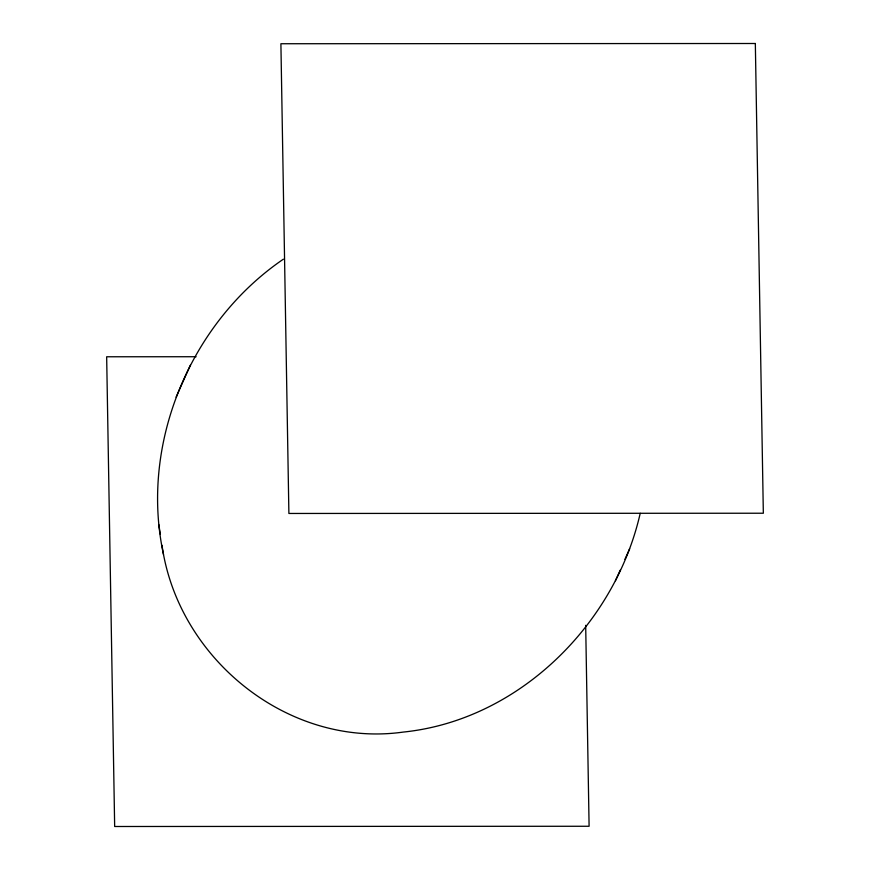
<?xml version="1.0" encoding="UTF-8"?>
<svg xmlns="http://www.w3.org/2000/svg" width="870" height="870" viewBox="0 0 870 870"><rect width="100%" height="100%" fill="white"/><g stroke="black" fill="none" stroke-linecap="round" stroke-linejoin="round"><path stroke-width="1.3" d="M640.222 513.3C614.949 624.551 518.607 720.262 403.223 732.083C288.188 748.189 177.969 658.633 161.994 545.294M283.392 259.173C190.302 322.629 139.504 443.776 163.495 554.451M190.312 365.215L176.077 397.155M624.91 559.323L629.662 548.807M615.427 580.747L620.223 570.144M196.131 356.733L106.662 356.776L114.666 826.5L589.099 826.261L585.684 625.334M158.764 524.501L160.363 534.332M755.334 43.5L280.901 43.739L288.894 513.463L763.338 513.224L755.334 43.5"/></g></svg>
